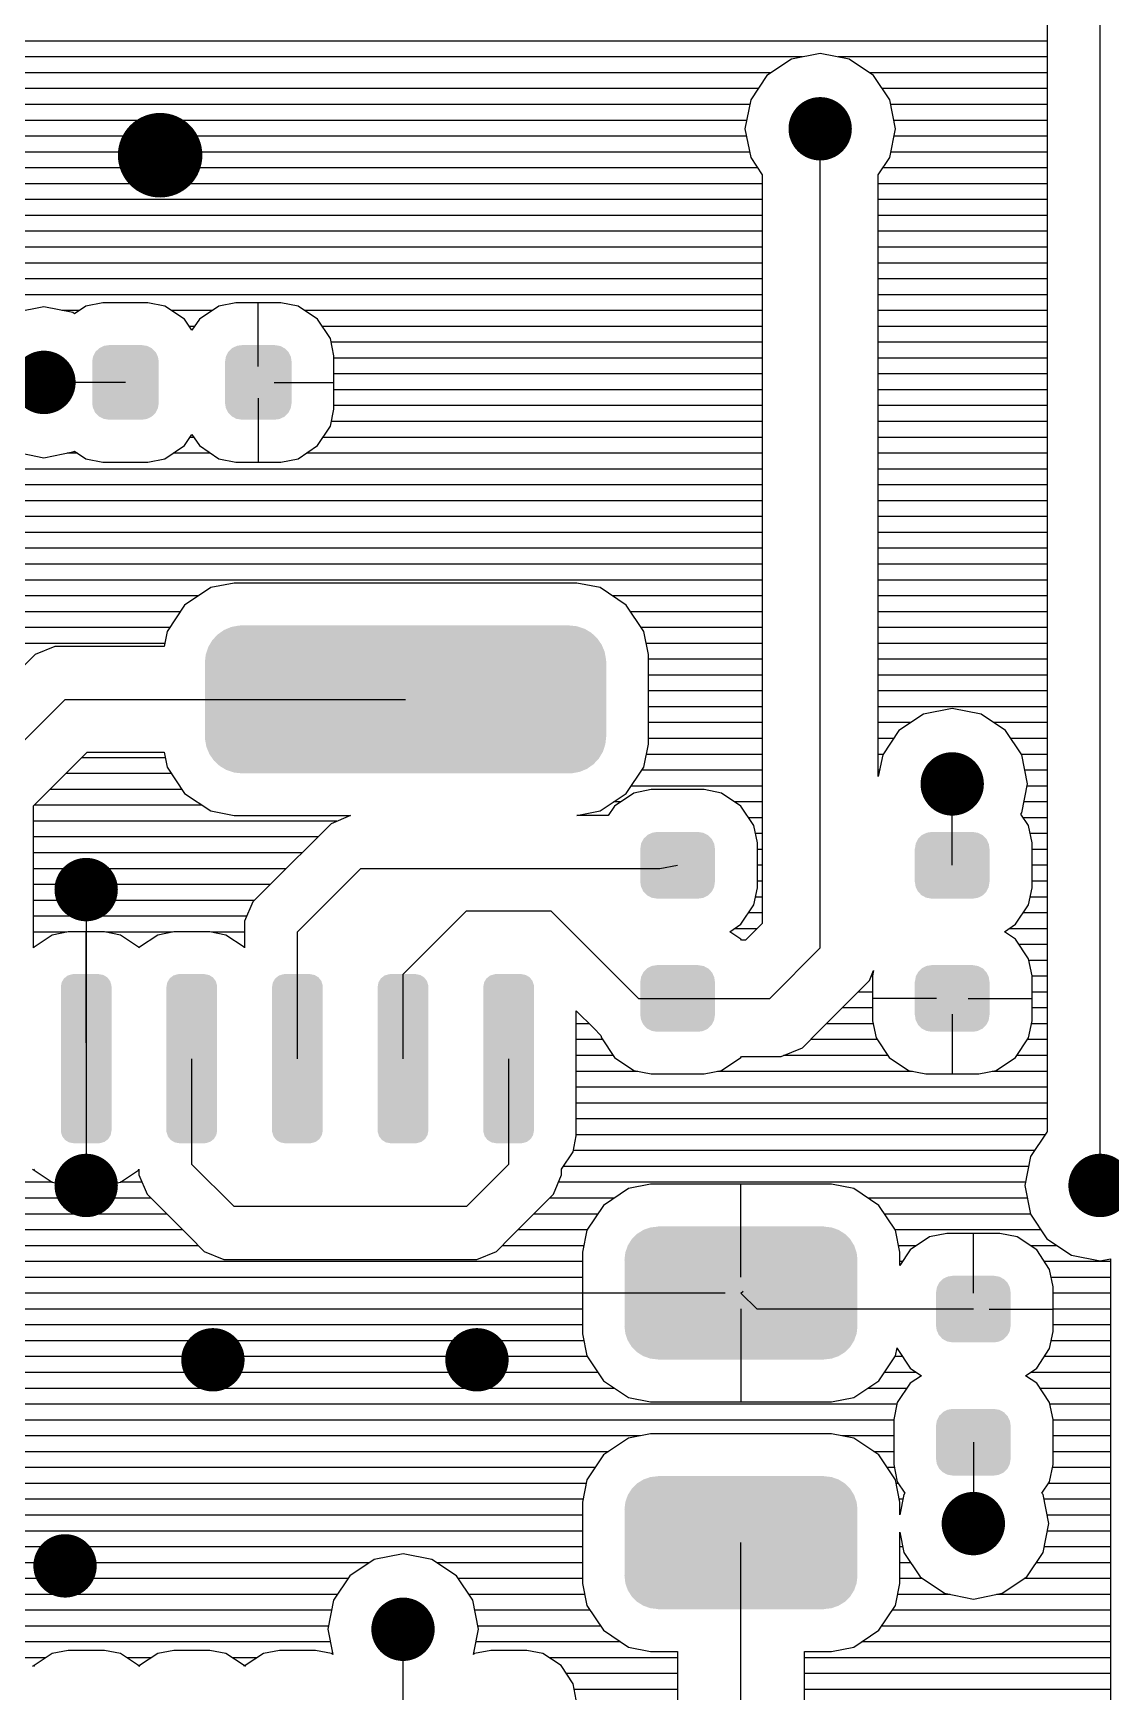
# Model space of a CAD drawing. Extents: x 295 to 953, y 10 to 290.
# Drawn here: x 593.47 to 621.98, y 148.93 to 192.79 of the extents above; entities that cross this region are included whole.
import ezdxf

# ---------------------------------------------------------------- set-up
doc = ezdxf.new("R2010")
doc.units = 0
doc.header["$LTSCALE"] = 5
doc.header["$MEASUREMENT"] = 0
doc.layers.get('0').update_dxf_attribs({"linetype": 'CONTINUOUS', "lineweight": 25})
doc.layers.add('DV-DPO-A6_BOT', color=7, linetype='CONTINUOUS')

msp = doc.modelspace()

# ---------------------------------------------------------------- linework, layer by layer
for points, const_width in [([(614.707, 190.26, -1), (613.869, 190.26, -1)], 0.838), ([(597.385, 189.561, -1), (596.267, 189.561, -1)], 1.118), ([(594.172, 183.554, -1), (593.333, 183.554, -1)], 0.838), ([(618.2, 172.937, -1), (617.362, 172.937, -1)], 0.838), ([(595.289, 170.143, -1), (594.451, 170.143, -1)], 0.838), ([(595.289, 162.32, -1), (594.451, 162.32, -1)], 0.838), ([(622.112, 162.32, -1), (621.273, 162.32, -1)], 0.838), ([(598.642, 157.71, -1), (597.804, 157.71, -1)], 0.838), ([(605.627, 157.71, -1), (604.789, 157.71, -1)], 0.838), ([(618.759, 153.379, -1), (617.921, 153.379, -1)], 0.838), ([(594.73, 152.261, -1), (593.892, 152.261, -1)], 0.838), ([(603.671, 150.585, -1), (602.833, 150.585, -1)], 0.838)]:
    msp.add_lwpolyline(points, format="xyb", close=True, dxfattribs=dict(const_width=const_width))
for points in [[(596.79, 184.104), (596.771, 184.227), (595.029, 184.104), (595.05, 184.227)], [(596.771, 184.227), (596.764, 184.242), (595.05, 184.227), (595.053, 184.242)], [(596.764, 184.242), (596.71, 184.353), (595.053, 184.242), (595.111, 184.353)], [(596.71, 184.353), (596.698, 184.365), (595.111, 184.353), (595.118, 184.365)], [(596.698, 184.365), (596.613, 184.453), (595.118, 184.365), (595.21, 184.453)], [(596.613, 184.453), (596.595, 184.462), (595.21, 184.453), (595.219, 184.462)], [(596.595, 184.462), (596.489, 184.517), (595.219, 184.462), (595.335, 184.517)], [(596.489, 184.517), (596.46, 184.522), (595.335, 184.517), (595.345, 184.522)], [(596.46, 184.522), (596.351, 184.539), (595.345, 184.522), (595.468, 184.539)], [(596.351, 184.539), (596.351, 184.543), (595.468, 184.539), (595.468, 184.543)], [(600.304, 184.104), (600.286, 184.227), (598.544, 184.104), (598.565, 184.227)], [(600.286, 184.227), (600.279, 184.242), (598.565, 184.227), (598.568, 184.242)], [(600.279, 184.242), (600.225, 184.353), (598.568, 184.242), (598.626, 184.353)], [(600.225, 184.353), (600.213, 184.365), (598.626, 184.353), (598.633, 184.365)], [(600.213, 184.365), (600.127, 184.453), (598.633, 184.365), (598.724, 184.453)], [(600.127, 184.453), (600.11, 184.462), (598.724, 184.453), (598.734, 184.462)], [(600.11, 184.462), (600.004, 184.517), (598.734, 184.462), (598.85, 184.517)], [(600.004, 184.517), (599.975, 184.522), (598.85, 184.517), (598.86, 184.522)], [(599.975, 184.522), (599.866, 184.539), (598.86, 184.522), (598.983, 184.539)], [(599.866, 184.539), (599.866, 184.543), (598.983, 184.539), (598.983, 184.543)], [(596.79, 184.102), (596.79, 184.104), (595.029, 184.102), (595.029, 184.104)], [(596.79, 183.006), (596.79, 184.102), (595.029, 183.006), (595.029, 184.102)], [(600.304, 184.102), (600.304, 184.104), (598.544, 184.102), (598.544, 184.104)], [(600.304, 183.006), (600.304, 184.102), (598.544, 183.006), (598.544, 184.102)], [(596.79, 183.004), (596.79, 183.006), (595.029, 183.004), (595.029, 183.006)], [(596.769, 182.881), (596.79, 183.004), (595.048, 182.881), (595.029, 183.004)], [(600.304, 183.004), (600.304, 183.006), (598.544, 183.004), (598.544, 183.006)], [(600.284, 182.881), (600.304, 183.004), (598.563, 182.881), (598.544, 183.004)], [(596.766, 182.866), (596.769, 182.881), (595.055, 182.866), (595.048, 182.881)], [(596.707, 182.755), (596.766, 182.866), (595.109, 182.755), (595.055, 182.866)], [(596.701, 182.743), (596.707, 182.755), (595.121, 182.743), (595.109, 182.755)], [(596.609, 182.655), (596.701, 182.743), (595.206, 182.655), (595.121, 182.743)], [(596.6, 182.646), (596.609, 182.655), (595.224, 182.646), (595.206, 182.655)], [(596.484, 182.591), (596.6, 182.646), (595.33, 182.591), (595.224, 182.646)], [(596.474, 182.586), (596.484, 182.591), (595.359, 182.586), (595.33, 182.591)], [(596.351, 182.569), (596.474, 182.586), (595.468, 182.569), (595.359, 182.586)], [(596.351, 182.565), (596.351, 182.569), (595.468, 182.565), (595.468, 182.569)], [(600.281, 182.866), (600.284, 182.881), (598.57, 182.866), (598.563, 182.881)], [(600.222, 182.755), (600.281, 182.866), (598.624, 182.755), (598.57, 182.866)], [(600.216, 182.743), (600.222, 182.755), (598.636, 182.743), (598.624, 182.755)], [(600.124, 182.655), (600.216, 182.743), (598.721, 182.655), (598.636, 182.743)], [(600.115, 182.646), (600.124, 182.655), (598.739, 182.646), (598.721, 182.655)], [(599.998, 182.591), (600.115, 182.646), (598.845, 182.591), (598.739, 182.646)], [(599.989, 182.586), (599.998, 182.591), (598.874, 182.586), (598.845, 182.591)], [(599.866, 182.569), (599.989, 182.586), (598.983, 182.569), (598.874, 182.586)], [(599.866, 182.565), (599.866, 182.569), (598.983, 182.565), (598.983, 182.569)], [(608.427, 176.735), (608.388, 176.791), (598.205, 176.735), (598.257, 176.791)], [(608.388, 176.791), (608.284, 176.888), (598.257, 176.791), (598.347, 176.888)], [(608.284, 176.888), (608.235, 176.933), (598.347, 176.888), (598.412, 176.933)], [(608.235, 176.933), (608.11, 177.008), (598.412, 176.933), (598.519, 177.008)], [(608.11, 177.008), (608.056, 177.04), (598.519, 177.008), (598.596, 177.04)], [(608.056, 177.04), (607.911, 177.088), (598.596, 177.04), (598.711, 177.088)], [(607.911, 177.088), (607.857, 177.106), (598.711, 177.088), (598.809, 177.106)], [(607.857, 177.106), (607.674, 177.125), (598.809, 177.106), (598.917, 177.125)], [(607.674, 177.125), (607.65, 177.128), (598.917, 177.125), (598.988, 177.128)], [(608.625, 176.222), (608.6, 176.357), (598.018, 176.222), (598.033, 176.357)], [(608.6, 176.357), (608.588, 176.427), (598.033, 176.357), (598.056, 176.427)], [(608.588, 176.427), (608.534, 176.556), (598.056, 176.427), (598.099, 176.556)], [(608.534, 176.556), (608.507, 176.62), (598.099, 176.556), (598.137, 176.62)], [(608.507, 176.62), (608.427, 176.735), (598.137, 176.62), (598.205, 176.735)], [(608.628, 176.15), (608.625, 176.222), (598.011, 176.15), (598.018, 176.222)], [(608.628, 174.194), (608.628, 176.15), (598.011, 174.194), (598.011, 176.15)], [(608.62, 174.122), (608.628, 174.194), (598.013, 174.122), (598.011, 174.194)], [(608.605, 173.987), (608.62, 174.122), (598.038, 173.987), (598.013, 174.122)], [(608.582, 173.917), (608.605, 173.987), (598.051, 173.917), (598.038, 173.987)], [(608.54, 173.788), (608.582, 173.917), (598.104, 173.788), (598.051, 173.917)], [(608.502, 173.724), (608.54, 173.788), (598.131, 173.724), (598.104, 173.788)], [(608.433, 173.609), (608.502, 173.724), (598.211, 173.609), (598.131, 173.724)], [(608.381, 173.553), (608.433, 173.609), (598.25, 173.553), (598.211, 173.609)], [(608.291, 173.456), (608.381, 173.553), (598.355, 173.456), (598.25, 173.553)], [(608.226, 173.411), (608.291, 173.456), (598.403, 173.411), (598.355, 173.456)], [(608.12, 173.336), (608.226, 173.411), (598.528, 173.336), (598.403, 173.411)], [(608.042, 173.304), (608.12, 173.336), (598.583, 173.304), (598.528, 173.336)], [(607.927, 173.256), (608.042, 173.304), (598.727, 173.256), (598.583, 173.304)], [(607.829, 173.238), (607.927, 173.256), (598.781, 173.238), (598.727, 173.256)], [(607.722, 173.219), (607.829, 173.238), (598.964, 173.219), (598.781, 173.238)], [(607.65, 173.216), (607.722, 173.219), (598.988, 173.216), (598.964, 173.219)], [(611.425, 171.477), (611.413, 171.489), (609.611, 171.477), (609.617, 171.489)], [(611.413, 171.489), (611.328, 171.577), (609.617, 171.489), (609.708, 171.577)], [(611.328, 171.577), (611.312, 171.586), (609.708, 171.577), (609.717, 171.586)], [(611.312, 171.586), (611.205, 171.642), (609.717, 171.586), (609.833, 171.642)], [(611.205, 171.642), (611.178, 171.647), (609.833, 171.642), (609.842, 171.647)], [(611.178, 171.647), (611.067, 171.666), (609.842, 171.647), (609.966, 171.666)], [(618.689, 171.477), (618.678, 171.489), (616.875, 171.477), (616.881, 171.489)], [(618.678, 171.489), (618.592, 171.577), (616.881, 171.489), (616.972, 171.577)], [(618.592, 171.577), (618.576, 171.586), (616.972, 171.577), (616.981, 171.586)], [(618.576, 171.586), (618.469, 171.642), (616.981, 171.586), (617.098, 171.642)], [(618.469, 171.642), (618.442, 171.647), (617.098, 171.642), (617.107, 171.647)], [(618.442, 171.647), (618.331, 171.666), (617.107, 171.647), (617.23, 171.666)], [(611.506, 170.344), (611.506, 171.227), (609.527, 170.344), (609.527, 171.227)], [(611.503, 171.227), (611.485, 171.351), (609.53, 171.227), (609.55, 171.351)], [(611.485, 171.351), (611.478, 171.365), (609.55, 171.351), (609.552, 171.365)], [(611.478, 171.365), (611.425, 171.477), (609.552, 171.365), (609.611, 171.477)], [(618.77, 170.344), (618.77, 171.227), (616.792, 170.344), (616.792, 171.227)], [(618.767, 171.227), (618.749, 171.351), (616.795, 171.227), (616.815, 171.351)], [(618.749, 171.351), (618.743, 171.365), (616.815, 171.351), (616.817, 171.365)], [(618.743, 171.365), (618.689, 171.477), (616.817, 171.365), (616.875, 171.477)], [(611.483, 170.22), (611.503, 170.344), (609.548, 170.22), (609.53, 170.344)], [(611.481, 170.206), (611.483, 170.22), (609.555, 170.206), (609.548, 170.22)], [(611.422, 170.094), (611.481, 170.206), (609.608, 170.094), (609.555, 170.206)], [(618.747, 170.22), (618.767, 170.344), (616.812, 170.22), (616.795, 170.344)], [(618.745, 170.206), (618.747, 170.22), (616.819, 170.206), (616.812, 170.22)], [(618.687, 170.094), (618.745, 170.206), (616.873, 170.094), (616.819, 170.206)], [(611.416, 170.082), (611.422, 170.094), (609.62, 170.082), (609.608, 170.094)], [(611.325, 169.994), (611.416, 170.082), (609.705, 169.994), (609.62, 170.082)], [(611.316, 169.985), (611.325, 169.994), (609.721, 169.985), (609.705, 169.994)], [(611.2, 169.928), (611.316, 169.985), (609.828, 169.928), (609.721, 169.985)], [(611.191, 169.924), (611.2, 169.928), (609.855, 169.924), (609.828, 169.928)], [(611.067, 169.905), (611.191, 169.924), (609.966, 169.905), (609.855, 169.924)], [(618.681, 170.082), (618.687, 170.094), (616.884, 170.082), (616.873, 170.094)], [(618.589, 169.994), (618.681, 170.082), (616.969, 169.994), (616.884, 170.082)], [(618.581, 169.985), (618.589, 169.994), (616.986, 169.985), (616.969, 169.994)], [(618.464, 169.928), (618.581, 169.985), (617.093, 169.928), (616.986, 169.985)], [(618.455, 169.924), (618.464, 169.928), (617.119, 169.924), (617.093, 169.928)], [(618.331, 169.905), (618.455, 169.924), (617.23, 169.905), (617.119, 169.924)], [(611.413, 167.968), (611.328, 168.057), (609.617, 167.968), (609.708, 168.057)], [(611.328, 168.057), (611.312, 168.065), (609.708, 168.057), (609.717, 168.065)], [(611.312, 168.065), (611.205, 168.122), (609.717, 168.065), (609.833, 168.122)], [(611.205, 168.122), (611.178, 168.126), (609.833, 168.122), (609.842, 168.126)], [(611.178, 168.126), (611.067, 168.145), (609.842, 168.126), (609.966, 168.145)], [(618.678, 167.968), (618.592, 168.057), (616.881, 167.968), (616.972, 168.057)], [(618.592, 168.057), (618.576, 168.065), (616.972, 168.057), (616.981, 168.065)], [(618.576, 168.065), (618.469, 168.122), (616.981, 168.065), (617.098, 168.122)], [(618.469, 168.122), (618.442, 168.126), (617.098, 168.122), (617.107, 168.126)], [(618.442, 168.126), (618.331, 168.145), (617.107, 168.126), (617.23, 168.145)], [(595.541, 167.572), (595.539, 167.609), (594.2, 167.572), (594.206, 167.609)], [(595.541, 163.772), (595.541, 167.572), (594.2, 163.772), (594.2, 167.572)], [(595.539, 167.609), (595.514, 167.692), (594.206, 167.609), (594.222, 167.692)], [(595.514, 167.692), (595.504, 167.725), (594.222, 167.692), (594.242, 167.725)], [(595.504, 167.725), (595.449, 167.796), (594.242, 167.725), (594.285, 167.796)], [(595.449, 167.796), (595.429, 167.822), (594.285, 167.796), (594.319, 167.822)], [(595.429, 167.822), (595.349, 167.871), (594.319, 167.822), (594.382, 167.871)], [(595.349, 167.871), (595.325, 167.885), (594.382, 167.871), (594.431, 167.885)], [(595.325, 167.885), (595.216, 167.906), (594.431, 167.885), (594.499, 167.906)], [(595.216, 167.906), (595.205, 167.908), (594.499, 167.906), (594.535, 167.908)], [(598.335, 167.572), (598.333, 167.609), (596.994, 167.572), (597, 167.609)], [(598.335, 163.772), (598.335, 167.572), (596.994, 163.772), (596.994, 167.572)], [(598.333, 167.609), (598.308, 167.692), (597, 167.609), (597.016, 167.692)], [(598.308, 167.692), (598.298, 167.725), (597.016, 167.692), (597.036, 167.725)], [(598.298, 167.725), (598.243, 167.796), (597.036, 167.725), (597.079, 167.796)], [(598.243, 167.796), (598.223, 167.822), (597.079, 167.796), (597.113, 167.822)], [(598.223, 167.822), (598.143, 167.871), (597.113, 167.822), (597.176, 167.871)], [(598.143, 167.871), (598.119, 167.885), (597.176, 167.871), (597.225, 167.885)], [(598.119, 167.885), (598.01, 167.906), (597.225, 167.885), (597.293, 167.906)], [(598.01, 167.906), (597.999, 167.908), (597.293, 167.906), (597.329, 167.908)], [(601.129, 167.572), (601.127, 167.609), (599.788, 167.572), (599.794, 167.609)], [(601.129, 163.772), (601.129, 167.572), (599.788, 163.772), (599.788, 167.572)], [(601.127, 167.609), (601.102, 167.692), (599.794, 167.609), (599.81, 167.692)], [(601.102, 167.692), (601.092, 167.725), (599.81, 167.692), (599.83, 167.725)], [(601.092, 167.725), (601.037, 167.796), (599.83, 167.725), (599.873, 167.796)], [(601.037, 167.796), (601.017, 167.822), (599.873, 167.796), (599.907, 167.822)], [(601.017, 167.822), (600.937, 167.871), (599.907, 167.822), (599.97, 167.871)], [(600.937, 167.871), (600.913, 167.885), (599.97, 167.871), (600.019, 167.885)], [(600.913, 167.885), (600.804, 167.906), (600.019, 167.885), (600.087, 167.906)], [(600.804, 167.906), (600.793, 167.908), (600.087, 167.906), (600.123, 167.908)], [(603.923, 167.572), (603.921, 167.609), (602.582, 167.572), (602.588, 167.609)], [(603.923, 163.772), (603.923, 167.572), (602.582, 163.772), (602.582, 167.572)], [(603.921, 167.609), (603.896, 167.692), (602.588, 167.609), (602.604, 167.692)], [(603.896, 167.692), (603.886, 167.725), (602.604, 167.692), (602.624, 167.725)], [(603.886, 167.725), (603.831, 167.796), (602.624, 167.725), (602.667, 167.796)], [(603.831, 167.796), (603.811, 167.822), (602.667, 167.796), (602.701, 167.822)], [(603.811, 167.822), (603.731, 167.871), (602.701, 167.822), (602.764, 167.871)], [(603.731, 167.871), (603.707, 167.885), (602.764, 167.871), (602.813, 167.885)], [(603.707, 167.885), (603.598, 167.906), (602.813, 167.885), (602.881, 167.906)], [(603.598, 167.906), (603.587, 167.908), (602.881, 167.906), (602.917, 167.908)], [(606.717, 167.572), (606.715, 167.609), (605.376, 167.572), (605.382, 167.609)], [(606.717, 163.772), (606.717, 167.572), (605.376, 163.772), (605.376, 167.572)], [(606.715, 167.609), (606.69, 167.692), (605.382, 167.609), (605.398, 167.692)], [(606.69, 167.692), (606.68, 167.725), (605.398, 167.692), (605.418, 167.725)], [(606.68, 167.725), (606.625, 167.796), (605.418, 167.725), (605.461, 167.796)], [(606.625, 167.796), (606.605, 167.822), (605.461, 167.796), (605.495, 167.822)], [(606.605, 167.822), (606.525, 167.871), (605.495, 167.822), (605.558, 167.871)], [(606.525, 167.871), (606.501, 167.885), (605.558, 167.871), (605.607, 167.885)], [(606.501, 167.885), (606.392, 167.906), (605.607, 167.885), (605.675, 167.906)], [(606.392, 167.906), (606.381, 167.908), (605.675, 167.906), (605.711, 167.908)], [(611.506, 166.824), (611.506, 167.706), (609.527, 166.824), (609.527, 167.706)], [(611.503, 167.706), (611.485, 167.83), (609.53, 167.706), (609.55, 167.83)], [(611.485, 167.83), (611.478, 167.844), (609.55, 167.83), (609.552, 167.844)], [(611.478, 167.844), (611.425, 167.956), (609.552, 167.844), (609.611, 167.956)], [(611.425, 167.956), (611.413, 167.968), (609.611, 167.956), (609.617, 167.968)], [(618.77, 166.824), (618.77, 167.706), (616.792, 166.824), (616.792, 167.706)], [(618.767, 167.706), (618.749, 167.83), (616.795, 167.706), (616.815, 167.83)], [(618.749, 167.83), (618.743, 167.844), (616.815, 167.83), (616.817, 167.844)], [(618.743, 167.844), (618.689, 167.956), (616.817, 167.844), (616.875, 167.956)], [(618.689, 167.956), (618.678, 167.968), (616.875, 167.956), (616.881, 167.968)], [(611.483, 166.7), (611.503, 166.824), (609.548, 166.7), (609.53, 166.824)], [(611.481, 166.686), (611.483, 166.7), (609.555, 166.686), (609.548, 166.7)], [(611.422, 166.574), (611.481, 166.686), (609.608, 166.574), (609.555, 166.686)], [(618.747, 166.7), (618.767, 166.824), (616.812, 166.7), (616.795, 166.824)], [(618.745, 166.686), (618.747, 166.7), (616.819, 166.686), (616.812, 166.7)], [(618.687, 166.574), (618.745, 166.686), (616.873, 166.574), (616.819, 166.686)], [(611.416, 166.562), (611.422, 166.574), (609.62, 166.562), (609.608, 166.574)], [(611.325, 166.473), (611.416, 166.562), (609.705, 166.473), (609.62, 166.562)], [(611.316, 166.465), (611.325, 166.473), (609.721, 166.465), (609.705, 166.473)], [(611.2, 166.408), (611.316, 166.465), (609.828, 166.408), (609.721, 166.465)], [(611.191, 166.403), (611.2, 166.408), (609.855, 166.403), (609.828, 166.408)], [(611.067, 166.385), (611.191, 166.403), (609.966, 166.385), (609.855, 166.403)], [(618.681, 166.562), (618.687, 166.574), (616.884, 166.562), (616.873, 166.574)], [(618.589, 166.473), (618.681, 166.562), (616.969, 166.473), (616.884, 166.562)], [(618.581, 166.465), (618.589, 166.473), (616.986, 166.465), (616.969, 166.473)], [(618.464, 166.408), (618.581, 166.465), (617.093, 166.408), (616.986, 166.465)], [(618.455, 166.403), (618.464, 166.408), (617.119, 166.403), (617.093, 166.408)], [(618.331, 166.385), (618.455, 166.403), (617.23, 166.385), (617.119, 166.403)], [(595.534, 163.736), (595.541, 163.772), (594.201, 163.736), (594.2, 163.772)], [(595.518, 163.653), (595.534, 163.736), (594.227, 163.653), (594.201, 163.736)], [(595.498, 163.62), (595.518, 163.653), (594.236, 163.62), (594.227, 163.653)], [(595.455, 163.549), (595.498, 163.62), (594.291, 163.549), (594.236, 163.62)], [(598.328, 163.736), (598.335, 163.772), (596.995, 163.736), (596.994, 163.772)], [(598.312, 163.653), (598.328, 163.736), (597.021, 163.653), (596.995, 163.736)], [(598.292, 163.62), (598.312, 163.653), (597.03, 163.62), (597.021, 163.653)], [(598.249, 163.549), (598.292, 163.62), (597.085, 163.549), (597.03, 163.62)], [(601.122, 163.736), (601.129, 163.772), (599.789, 163.736), (599.788, 163.772)], [(601.106, 163.653), (601.122, 163.736), (599.815, 163.653), (599.789, 163.736)], [(601.086, 163.62), (601.106, 163.653), (599.824, 163.62), (599.815, 163.653)], [(601.043, 163.549), (601.086, 163.62), (599.879, 163.549), (599.824, 163.62)], [(603.916, 163.736), (603.923, 163.772), (602.583, 163.736), (602.582, 163.772)], [(603.9, 163.653), (603.916, 163.736), (602.609, 163.653), (602.583, 163.736)], [(603.88, 163.62), (603.9, 163.653), (602.618, 163.62), (602.609, 163.653)], [(603.837, 163.549), (603.88, 163.62), (602.673, 163.549), (602.618, 163.62)], [(606.71, 163.736), (606.717, 163.772), (605.377, 163.736), (605.376, 163.772)], [(606.694, 163.653), (606.71, 163.736), (605.403, 163.653), (605.377, 163.736)], [(606.674, 163.62), (606.694, 163.653), (605.412, 163.62), (605.403, 163.653)], [(606.631, 163.549), (606.674, 163.62), (605.467, 163.549), (605.412, 163.62)], [(595.422, 163.523), (595.455, 163.549), (594.311, 163.523), (594.291, 163.549)], [(595.358, 163.474), (595.422, 163.523), (594.391, 163.474), (594.311, 163.523)], [(595.309, 163.459), (595.358, 163.474), (594.415, 163.459), (594.391, 163.474)], [(595.242, 163.439), (595.309, 163.459), (594.524, 163.439), (594.415, 163.459)], [(595.205, 163.437), (595.242, 163.439), (594.535, 163.437), (594.524, 163.439)], [(598.216, 163.523), (598.249, 163.549), (597.105, 163.523), (597.085, 163.549)], [(598.152, 163.474), (598.216, 163.523), (597.185, 163.474), (597.105, 163.523)], [(598.103, 163.459), (598.152, 163.474), (597.209, 163.459), (597.185, 163.474)], [(598.036, 163.439), (598.103, 163.459), (597.318, 163.439), (597.209, 163.459)], [(597.999, 163.437), (598.036, 163.439), (597.329, 163.437), (597.318, 163.439)], [(601.01, 163.523), (601.043, 163.549), (599.899, 163.523), (599.879, 163.549)], [(600.946, 163.474), (601.01, 163.523), (599.979, 163.474), (599.899, 163.523)], [(600.897, 163.459), (600.946, 163.474), (600.003, 163.459), (599.979, 163.474)], [(600.83, 163.439), (600.897, 163.459), (600.112, 163.439), (600.003, 163.459)], [(600.793, 163.437), (600.83, 163.439), (600.123, 163.437), (600.112, 163.439)], [(603.804, 163.523), (603.837, 163.549), (602.693, 163.523), (602.673, 163.549)], [(603.74, 163.474), (603.804, 163.523), (602.773, 163.474), (602.693, 163.523)], [(603.691, 163.459), (603.74, 163.474), (602.797, 163.459), (602.773, 163.474)], [(603.624, 163.439), (603.691, 163.459), (602.906, 163.439), (602.797, 163.459)], [(603.587, 163.437), (603.624, 163.439), (602.917, 163.437), (602.906, 163.439)], [(606.598, 163.523), (606.631, 163.549), (605.487, 163.523), (605.467, 163.549)], [(606.534, 163.474), (606.598, 163.523), (605.567, 163.474), (605.487, 163.523)], [(606.485, 163.459), (606.534, 163.474), (605.591, 163.459), (605.567, 163.474)], [(606.418, 163.439), (606.485, 163.459), (605.7, 163.439), (605.591, 163.459)], [(606.381, 163.437), (606.418, 163.439), (605.711, 163.437), (605.7, 163.439)], [(615.079, 160.903), (614.943, 161.039), (609.306, 160.903), (609.443, 161.039)], [(614.943, 161.039), (614.938, 161.042), (609.443, 161.039), (609.447, 161.042)], [(614.938, 161.042), (614.776, 161.144), (609.447, 161.042), (609.611, 161.144)], [(614.776, 161.144), (614.769, 161.147), (609.611, 161.144), (609.615, 161.147)], [(614.769, 161.147), (614.589, 161.209), (609.615, 161.147), (609.799, 161.209)], [(614.589, 161.209), (614.577, 161.211), (609.799, 161.209), (609.803, 161.211)], [(614.577, 161.211), (614.392, 161.231), (609.803, 161.211), (609.994, 161.231)], [(614.392, 161.231), (614.392, 161.236), (609.994, 161.231), (609.994, 161.236)], [(615.275, 160.353), (615.253, 160.544), (609.111, 160.353), (609.133, 160.544)], [(615.253, 160.544), (615.251, 160.549), (609.133, 160.544), (609.134, 160.549)], [(615.251, 160.549), (615.188, 160.731), (609.134, 160.549), (609.198, 160.731)], [(615.188, 160.731), (615.185, 160.736), (609.198, 160.731), (609.2, 160.736)], [(615.185, 160.736), (615.083, 160.899), (609.2, 160.736), (609.303, 160.899)], [(615.083, 160.899), (615.079, 160.903), (609.303, 160.899), (609.306, 160.903)], [(615.272, 160.283), (615.275, 160.353), (609.114, 160.283), (609.111, 160.353)], [(615.272, 158.668), (615.272, 160.283), (609.114, 158.668), (609.114, 160.283)], [(619.301, 159.63), (619.248, 159.742), (617.376, 159.63), (617.434, 159.742)], [(619.248, 159.742), (619.236, 159.754), (617.434, 159.742), (617.44, 159.754)], [(619.236, 159.754), (619.151, 159.842), (617.44, 159.754), (617.531, 159.842)], [(619.151, 159.842), (619.135, 159.851), (617.531, 159.842), (617.54, 159.851)], [(619.135, 159.851), (619.028, 159.908), (617.54, 159.851), (617.656, 159.908)], [(619.028, 159.908), (619.001, 159.912), (617.656, 159.908), (617.666, 159.912)], [(619.001, 159.912), (618.89, 159.931), (617.666, 159.912), (617.789, 159.931)], [(619.329, 158.609), (619.329, 159.492), (617.351, 158.609), (617.351, 159.492)], [(619.326, 159.492), (619.308, 159.616), (617.353, 159.492), (617.373, 159.616)], [(619.308, 159.616), (619.301, 159.63), (617.373, 159.616), (617.376, 159.63)], [(615.275, 158.598), (615.272, 158.668), (609.111, 158.598), (609.114, 158.668)], [(615.253, 158.407), (615.275, 158.598), (609.133, 158.407), (609.111, 158.598)], [(615.252, 158.401), (615.253, 158.407), (609.134, 158.401), (609.133, 158.407)], [(615.188, 158.22), (615.252, 158.401), (609.197, 158.22), (609.134, 158.401)], [(619.306, 158.485), (619.326, 158.609), (617.371, 158.485), (617.353, 158.609)], [(619.304, 158.471), (619.306, 158.485), (617.378, 158.471), (617.371, 158.485)], [(619.246, 158.359), (619.304, 158.471), (617.431, 158.359), (617.378, 158.471)], [(619.239, 158.348), (619.246, 158.359), (617.443, 158.348), (617.431, 158.359)], [(619.148, 158.259), (619.239, 158.348), (617.528, 158.259), (617.443, 158.348)], [(615.186, 158.215), (615.188, 158.22), (609.201, 158.215), (609.197, 158.22)], [(615.083, 158.052), (615.186, 158.215), (609.302, 158.052), (609.201, 158.215)], [(615.08, 158.047), (615.083, 158.052), (609.307, 158.047), (609.302, 158.052)], [(614.942, 157.912), (615.08, 158.047), (609.442, 157.912), (609.307, 158.047)], [(614.939, 157.908), (614.942, 157.912), (609.448, 157.908), (609.442, 157.912)], [(614.774, 157.806), (614.939, 157.908), (609.61, 157.806), (609.448, 157.908)], [(619.139, 158.25), (619.148, 158.259), (617.545, 158.25), (617.528, 158.259)], [(619.023, 158.194), (619.139, 158.25), (617.652, 158.194), (617.545, 158.25)], [(619.014, 158.189), (619.023, 158.194), (617.678, 158.189), (617.652, 158.194)], [(618.89, 158.171), (619.014, 158.189), (617.789, 158.171), (617.678, 158.189)], [(614.771, 157.804), (614.774, 157.806), (609.617, 157.804), (609.61, 157.806)], [(614.587, 157.741), (614.771, 157.804), (609.797, 157.741), (609.617, 157.804)], [(614.583, 157.74), (614.587, 157.741), (609.808, 157.74), (609.797, 157.741)], [(614.392, 157.72), (614.583, 157.74), (609.994, 157.72), (609.808, 157.74)], [(614.392, 157.715), (614.392, 157.72), (609.994, 157.715), (609.994, 157.72)], [(619.301, 156.109), (619.248, 156.221), (617.376, 156.109), (617.434, 156.221)], [(619.248, 156.221), (619.236, 156.233), (617.434, 156.221), (617.44, 156.233)], [(619.236, 156.233), (619.151, 156.322), (617.44, 156.233), (617.531, 156.322)], [(619.151, 156.322), (619.135, 156.331), (617.531, 156.322), (617.54, 156.331)], [(619.135, 156.331), (619.028, 156.387), (617.54, 156.331), (617.656, 156.387)], [(619.028, 156.387), (619.001, 156.392), (617.656, 156.387), (617.666, 156.392)], [(619.001, 156.392), (618.89, 156.41), (617.666, 156.392), (617.789, 156.41)], [(619.329, 155.089), (619.329, 155.972), (617.351, 155.089), (617.351, 155.972)], [(619.326, 155.972), (619.308, 156.095), (617.353, 155.972), (617.373, 156.095)], [(619.308, 156.095), (619.301, 156.109), (617.373, 156.095), (617.376, 156.109)], [(619.306, 154.965), (619.326, 155.089), (617.371, 154.965), (617.353, 155.089)], [(619.304, 154.951), (619.306, 154.965), (617.378, 154.951), (617.371, 154.965)], [(619.246, 154.839), (619.304, 154.951), (617.431, 154.839), (617.378, 154.951)], [(619.239, 154.827), (619.246, 154.839), (617.443, 154.827), (617.431, 154.839)], [(619.148, 154.738), (619.239, 154.827), (617.528, 154.738), (617.443, 154.827)], [(615.079, 154.304), (614.943, 154.44), (609.306, 154.304), (609.443, 154.44)], [(614.943, 154.44), (614.938, 154.443), (609.443, 154.44), (609.447, 154.443)], [(614.938, 154.443), (614.776, 154.545), (609.447, 154.443), (609.611, 154.545)], [(614.776, 154.545), (614.769, 154.547), (609.611, 154.545), (609.615, 154.547)], [(614.769, 154.547), (614.589, 154.61), (609.615, 154.547), (609.799, 154.61)], [(614.589, 154.61), (614.577, 154.611), (609.799, 154.61), (609.803, 154.611)], [(614.577, 154.611), (614.392, 154.632), (609.803, 154.611), (609.994, 154.632)], [(614.392, 154.632), (614.392, 154.636), (609.994, 154.632), (609.994, 154.636)], [(619.139, 154.73), (619.148, 154.738), (617.545, 154.73), (617.528, 154.738)], [(619.023, 154.673), (619.139, 154.73), (617.652, 154.673), (617.545, 154.73)], [(619.014, 154.669), (619.023, 154.673), (617.678, 154.669), (617.652, 154.673)], [(618.89, 154.65), (619.014, 154.669), (617.789, 154.65), (617.678, 154.669)], [(615.275, 153.753), (615.253, 153.944), (609.111, 153.753), (609.133, 153.944)], [(615.253, 153.944), (615.251, 153.95), (609.133, 153.944), (609.134, 153.95)], [(615.251, 153.95), (615.188, 154.132), (609.134, 153.95), (609.198, 154.132)], [(615.188, 154.132), (615.185, 154.137), (609.198, 154.132), (609.2, 154.137)], [(615.185, 154.137), (615.083, 154.299), (609.2, 154.137), (609.303, 154.299)], [(615.083, 154.299), (615.079, 154.304), (609.303, 154.299), (609.306, 154.304)], [(615.272, 153.683), (615.275, 153.753), (609.114, 153.683), (609.111, 153.753)], [(615.272, 152.069), (615.272, 153.683), (609.114, 152.069), (609.114, 153.683)], [(615.275, 151.999), (615.272, 152.069), (609.111, 151.999), (609.114, 152.069)], [(615.253, 151.807), (615.275, 151.999), (609.133, 151.807), (609.111, 151.999)], [(615.252, 151.802), (615.253, 151.807), (609.134, 151.802), (609.133, 151.807)], [(615.188, 151.62), (615.252, 151.802), (609.197, 151.62), (609.134, 151.802)], [(615.186, 151.615), (615.188, 151.62), (609.201, 151.615), (609.197, 151.62)], [(615.083, 151.452), (615.186, 151.615), (609.302, 151.452), (609.201, 151.615)], [(615.08, 151.448), (615.083, 151.452), (609.307, 151.448), (609.302, 151.452)], [(614.942, 151.312), (615.08, 151.448), (609.442, 151.312), (609.307, 151.448)], [(614.939, 151.309), (614.942, 151.312), (609.448, 151.309), (609.442, 151.312)], [(614.774, 151.207), (614.939, 151.309), (609.61, 151.207), (609.448, 151.309)], [(614.771, 151.205), (614.774, 151.207), (609.617, 151.205), (609.61, 151.207)], [(614.587, 151.142), (614.771, 151.205), (609.797, 151.142), (609.617, 151.205)], [(614.583, 151.141), (614.587, 151.142), (609.808, 151.141), (609.797, 151.142)], [(614.392, 151.12), (614.583, 151.141), (609.994, 151.12), (609.808, 151.141)], [(614.392, 151.116), (614.392, 151.12), (609.994, 151.116), (609.994, 151.12)]]:
    msp.add_solid(points)
at = {"layer": 'DV-DPO-A6_BOT'}
for p, q in [((621.692, 162.32), (621.692, 219.317)), ((620.295, 211.114), (620.295, 163.739)), ((620.295, 192.579), (577.408, 192.579)), ((613.819, 192.16), (577.408, 192.16)), ((613.528, 192.104), (612.88, 191.673)), ((614.288, 192.255), (613.528, 192.104)), ((615.054, 192.104), (614.288, 192.255)), ((620.295, 192.16), (614.763, 192.16)), ((615.702, 191.673), (615.054, 192.104)), ((612.986, 191.74), (577.408, 191.74)), ((612.88, 191.673), (612.45, 191.025)), ((620.295, 191.74), (615.596, 191.74)), ((616.132, 191.025), (615.702, 191.673)), ((612.646, 191.321), (577.408, 191.321)), ((620.295, 191.321), (615.937, 191.321)), ((612.428, 190.902), (577.408, 190.902)), ((612.45, 191.025), (612.299, 190.26)), ((616.283, 190.26), (616.132, 191.025)), ((620.295, 190.902), (616.155, 190.902)), ((612.344, 190.483), (577.408, 190.483)), ((620.295, 190.483), (616.239, 190.483)), ((612.338, 190.064), (577.408, 190.064)), ((612.299, 190.26), (612.45, 189.5)), ((614.288, 168.606), (614.288, 190.26)), ((616.132, 189.5), (616.283, 190.26)), ((620.295, 190.064), (616.244, 190.064)), ((612.422, 189.645), (577.408, 189.645)), ((612.45, 189.5), (612.752, 189.041)), ((615.825, 189.041), (616.132, 189.5)), ((620.295, 189.645), (616.16, 189.645)), ((612.629, 189.226), (577.408, 189.226)), ((612.752, 189.041), (612.752, 169.243)), ((615.825, 173.132), (615.825, 189.041)), ((620.295, 189.226), (615.954, 189.226)), ((612.752, 188.807), (577.408, 188.807)), ((620.295, 188.807), (615.825, 188.807)), ((612.752, 188.388), (577.408, 188.388)), ((620.295, 188.388), (615.825, 188.388)), ((612.752, 187.969), (577.408, 187.969)), ((620.295, 187.969), (615.825, 187.969)), ((612.752, 187.549), (577.408, 187.549)), ((620.295, 187.549), (615.825, 187.549)), ((612.752, 187.13), (577.408, 187.13)), ((620.295, 187.13), (615.825, 187.13)), ((612.752, 186.711), (577.408, 186.711)), ((620.295, 186.711), (615.825, 186.711)), ((612.752, 186.292), (577.408, 186.292)), ((620.295, 186.292), (615.825, 186.292)), ((612.752, 185.873), (577.408, 185.873)), ((593.752, 185.549), (592.993, 185.398)), ((594.518, 185.398), (593.752, 185.549)), ((594.859, 185.571), (594.557, 185.37)), ((595.312, 185.661), (594.859, 185.571)), ((596.502, 185.661), (595.312, 185.661)), ((596.954, 185.571), (596.502, 185.661)), ((597.469, 185.23), (596.954, 185.571)), ((598.379, 185.571), (597.865, 185.23)), ((598.832, 185.661), (598.379, 185.571)), ((600.022, 185.661), (598.832, 185.661)), ((599.424, 183.973), (599.424, 185.661)), ((600.475, 185.571), (600.022, 185.661)), ((600.989, 185.23), (600.475, 185.571)), ((620.295, 185.873), (615.825, 185.873)), ((594.686, 185.454), (594.227, 185.454)), ((594.557, 185.37), (594.518, 185.398)), ((598.201, 185.454), (597.133, 185.454)), ((597.664, 184.934), (597.469, 185.23)), ((597.865, 185.23), (597.664, 184.934)), ((612.752, 185.454), (600.648, 185.454)), ((601.335, 184.711), (600.989, 185.23)), ((620.295, 185.454), (615.825, 185.454)), ((597.737, 185.035), (597.597, 185.035)), ((612.752, 185.035), (601.117, 185.035)), ((601.425, 184.258), (601.335, 184.711)), ((620.295, 185.035), (615.825, 185.035)), ((612.752, 184.616), (601.352, 184.616)), ((601.425, 182.85), (601.425, 184.258)), ((620.295, 184.616), (615.825, 184.616)), ((612.752, 184.197), (601.425, 184.197)), ((612.752, 183.778), (601.425, 183.778)), ((620.295, 184.197), (615.825, 184.197)), ((620.295, 183.778), (615.825, 183.778)), ((595.909, 183.554), (593.752, 183.554)), ((599.843, 183.554), (601.425, 183.554)), ((612.752, 183.358), (601.425, 183.358)), ((620.295, 183.358), (615.825, 183.358)), ((599.424, 183.135), (599.424, 181.447)), ((612.752, 182.939), (601.425, 182.939)), ((620.295, 182.939), (615.825, 182.939)), ((601.335, 182.397), (601.425, 182.85)), ((612.752, 182.52), (601.358, 182.52)), ((620.295, 182.52), (615.825, 182.52)), ((597.469, 181.883), (597.664, 182.179)), ((597.714, 182.101), (597.619, 182.101)), ((597.664, 182.179), (597.865, 181.883)), ((600.989, 181.883), (601.335, 182.397)), ((612.752, 182.101), (601.134, 182.101)), ((620.295, 182.101), (615.825, 182.101)), ((592.993, 181.716), (593.752, 181.559)), ((593.752, 181.559), (594.518, 181.716)), ((594.641, 181.682), (594.367, 181.682)), ((594.518, 181.716), (594.557, 181.738)), ((594.557, 181.738), (594.859, 181.537)), ((596.954, 181.537), (597.469, 181.883)), ((598.161, 181.682), (597.172, 181.682)), ((597.865, 181.883), (598.379, 181.537)), ((600.475, 181.537), (600.989, 181.883)), ((612.752, 181.682), (600.693, 181.682)), ((620.295, 181.682), (615.825, 181.682)), ((612.752, 181.263), (577.408, 181.263)), ((594.859, 181.537), (595.312, 181.447)), ((595.312, 181.447), (596.502, 181.447)), ((596.502, 181.447), (596.954, 181.537)), ((598.379, 181.537), (598.832, 181.447)), ((598.832, 181.447), (600.022, 181.447)), ((600.022, 181.447), (600.475, 181.537)), ((620.295, 181.263), (615.825, 181.263)), ((612.752, 180.844), (577.408, 180.844)), ((620.295, 180.844), (615.825, 180.844)), ((612.752, 180.425), (577.408, 180.425)), ((620.295, 180.425), (615.825, 180.425)), ((612.752, 180.006), (577.408, 180.006)), ((620.295, 180.006), (615.825, 180.006)), ((612.752, 179.587), (577.408, 179.587)), ((620.295, 179.587), (615.825, 179.587)), ((612.752, 179.167), (577.408, 179.167)), ((620.295, 179.167), (615.825, 179.167)), ((612.752, 178.748), (577.408, 178.748)), ((620.295, 178.748), (615.825, 178.748)), ((612.752, 178.329), (577.408, 178.329)), ((598.167, 178.128), (597.474, 177.664)), ((598.782, 178.245), (598.167, 178.128)), ((607.851, 178.245), (598.782, 178.245)), ((608.466, 178.128), (607.851, 178.245)), ((609.159, 177.664), (608.466, 178.128)), ((620.295, 178.329), (615.825, 178.329)), ((597.848, 177.91), (588.544, 177.91)), ((597.474, 177.664), (597.01, 176.971)), ((612.752, 177.91), (608.784, 177.91)), ((609.622, 176.971), (609.159, 177.664)), ((620.295, 177.91), (615.825, 177.91)), ((597.362, 177.491), (589.031, 177.491)), ((612.752, 177.491), (609.27, 177.491)), ((620.295, 177.491), (615.825, 177.491)), ((597.083, 177.072), (589.31, 177.072)), ((597.01, 176.971), (596.932, 176.569)), ((612.752, 177.072), (609.55, 177.072)), ((609.745, 176.357), (609.622, 176.971)), ((620.295, 177.072), (615.825, 177.072)), ((596.949, 176.653), (589.444, 176.653)), ((593.523, 176.357), (591.288, 174.121)), ((594.037, 176.569), (593.523, 176.357)), ((596.932, 176.569), (594.037, 176.569)), ((612.752, 176.653), (609.684, 176.653)), ((609.745, 173.987), (609.745, 176.357)), ((620.295, 176.653), (615.825, 176.653)), ((612.752, 176.234), (609.745, 176.234)), ((620.295, 176.234), (615.825, 176.234)), ((612.752, 175.815), (609.745, 175.815)), ((620.295, 175.815), (615.825, 175.815)), ((592.076, 172.937), (594.311, 175.172)), ((594.311, 175.172), (603.319, 175.172)), ((612.752, 175.396), (609.745, 175.396)), ((620.295, 175.396), (615.825, 175.396)), ((612.752, 174.976), (609.745, 174.976)), ((612.752, 174.557), (609.745, 174.557)), ((620.295, 174.976), (615.825, 174.976)), ((616.686, 174.557), (615.825, 174.557)), ((617.021, 174.781), (616.373, 174.351)), ((617.781, 174.932), (617.021, 174.781)), ((618.546, 174.781), (617.781, 174.932)), ((619.195, 174.351), (618.546, 174.781)), ((620.295, 174.557), (618.882, 174.557)), ((612.752, 174.138), (609.745, 174.138)), ((616.233, 174.138), (615.825, 174.138)), ((616.373, 174.351), (615.942, 173.702)), ((619.625, 173.702), (619.195, 174.351)), ((620.295, 174.138), (619.334, 174.138)), ((593.473, 172.361), (594.892, 173.775)), ((594.892, 173.775), (596.932, 173.775)), ((596.932, 173.775), (597.01, 173.378)), ((609.622, 173.378), (609.745, 173.987)), ((612.752, 173.719), (609.689, 173.719)), ((615.954, 173.719), (615.825, 173.719)), ((615.942, 173.702), (615.825, 173.132)), ((620.295, 173.719), (619.614, 173.719)), ((619.776, 172.937), (619.625, 173.702)), ((596.96, 173.63), (594.747, 173.63)), ((597.01, 173.378), (597.474, 172.685)), ((609.159, 172.685), (609.622, 173.378)), ((612.752, 173.3), (609.572, 173.3)), ((615.864, 173.3), (615.825, 173.3)), ((620.295, 173.3), (619.703, 173.3)), ((597.122, 173.211), (594.328, 173.211)), ((612.752, 172.881), (609.287, 172.881)), ((617.781, 170.785), (617.781, 172.937)), ((619.625, 172.177), (619.776, 172.937)), ((620.295, 172.881), (619.765, 172.881)), ((593.473, 168.601), (593.473, 172.361)), ((597.943, 172.372), (593.49, 172.372)), ((597.401, 172.792), (593.909, 172.792)), ((597.474, 172.685), (598.167, 172.222)), ((608.466, 172.222), (609.159, 172.685)), ((609.013, 172.462), (608.823, 172.462)), ((609.36, 172.697), (608.846, 172.35)), ((609.818, 172.786), (609.36, 172.697)), ((611.221, 172.786), (609.818, 172.786)), ((611.679, 172.697), (611.221, 172.786)), ((612.193, 172.35), (611.679, 172.697)), ((612.752, 172.462), (612.025, 172.462)), ((620.295, 172.462), (619.681, 172.462)), ((601.503, 171.953), (593.473, 171.953)), ((598.167, 172.222), (598.782, 172.099)), ((598.782, 172.099), (601.861, 172.099)), ((601.861, 172.099), (601.347, 171.886)), ((607.851, 172.099), (608.466, 172.222)), ((608.678, 172.099), (607.851, 172.099)), ((608.846, 172.35), (608.678, 172.099)), ((612.534, 171.836), (612.193, 172.35)), ((612.752, 172.043), (612.394, 172.043)), ((619.597, 172.138), (619.625, 172.177)), ((619.798, 171.836), (619.597, 172.138)), ((620.295, 172.043), (619.658, 172.043)), ((600.995, 171.534), (593.473, 171.534)), ((601.347, 171.886), (599.67, 170.21)), ((612.629, 171.378), (612.534, 171.836)), ((612.752, 171.624), (612.578, 171.624)), ((619.893, 171.378), (619.798, 171.836)), ((620.295, 171.624), (619.843, 171.624)), ((600.575, 171.115), (593.473, 171.115)), ((612.629, 170.193), (612.629, 171.378)), ((612.752, 171.205), (612.629, 171.205)), ((619.893, 170.193), (619.893, 171.378)), ((620.295, 171.205), (619.893, 171.205)), ((600.156, 170.696), (593.473, 170.696)), ((600.458, 169.025), (602.134, 170.702)), ((602.134, 170.702), (610.042, 170.702)), ((610.042, 170.702), (610.516, 170.785)), ((612.752, 170.785), (612.629, 170.785)), ((620.295, 170.785), (619.893, 170.785)), ((599.737, 170.277), (593.473, 170.277)), ((599.67, 170.21), (599.279, 169.819)), ((612.534, 169.74), (612.629, 170.193)), ((612.752, 170.366), (612.629, 170.366)), ((619.798, 169.74), (619.893, 170.193)), ((620.295, 170.366), (619.893, 170.366)), ((599.318, 169.858), (593.473, 169.858)), ((594.87, 170.143), (594.87, 165.672)), ((599.279, 169.819), (599.061, 169.305)), ((612.193, 169.226), (612.534, 169.74)), ((612.752, 169.947), (612.578, 169.947)), ((619.457, 169.226), (619.798, 169.74)), ((620.295, 169.947), (619.843, 169.947)), ((599.117, 169.439), (593.473, 169.439)), ((599.061, 169.305), (599.061, 168.601)), ((603.252, 167.908), (604.928, 169.584)), ((604.928, 169.584), (607.164, 169.584)), ((607.164, 169.584), (609.483, 167.265)), ((612.752, 169.528), (612.394, 169.528)), ((620.295, 169.528), (619.658, 169.528)), ((594.356, 169.02), (593.473, 169.02)), ((593.97, 168.941), (593.49, 168.623)), ((594.395, 169.025), (593.97, 168.941)), ((595.351, 169.025), (594.395, 169.025)), ((594.87, 166.092), (594.87, 169.025)), ((595.775, 168.941), (595.351, 169.025)), ((597.15, 169.02), (595.39, 169.02)), ((596.256, 168.623), (595.775, 168.941)), ((596.764, 168.941), (596.284, 168.623)), ((597.189, 169.025), (596.764, 168.941)), ((598.145, 169.025), (597.189, 169.025)), ((598.569, 168.941), (598.145, 169.025)), ((599.061, 169.02), (598.184, 169.02)), ((599.05, 168.623), (598.569, 168.941)), ((600.458, 165.672), (600.458, 169.025)), ((611.897, 169.025), (612.193, 169.226)), ((612.193, 168.83), (611.897, 169.025)), ((612.623, 169.109), (612.025, 169.109)), ((612.752, 169.243), (612.316, 168.802)), ((619.161, 169.025), (619.457, 169.226)), ((619.457, 168.83), (619.161, 169.025)), ((620.295, 169.109), (619.29, 169.109)), ((593.49, 168.623), (593.473, 168.601)), ((596.267, 168.601), (596.256, 168.623)), ((596.284, 168.623), (596.267, 168.601)), ((599.061, 168.601), (599.05, 168.623)), ((612.21, 168.802), (612.193, 168.83)), ((612.316, 168.802), (612.21, 168.802)), ((612.953, 167.265), (614.288, 168.606)), ((619.798, 168.316), (619.457, 168.83)), ((620.295, 168.69), (619.547, 168.69)), ((615.596, 167.74), (615.702, 168.003)), ((615.702, 168.003), (615.674, 167.863)), ((619.893, 167.863), (619.798, 168.316)), ((620.295, 168.271), (619.809, 168.271)), ((603.252, 165.672), (603.252, 167.908)), ((615.16, 167.304), (615.596, 167.74)), ((615.674, 167.852), (615.641, 167.852)), ((615.674, 167.863), (615.674, 166.673)), ((619.893, 166.673), (619.893, 167.863)), ((620.295, 167.852), (619.893, 167.852)), ((609.483, 167.265), (610.516, 167.265)), ((610.516, 167.265), (612.953, 167.265)), ((614.255, 166.399), (615.16, 167.304)), ((615.674, 167.433), (615.289, 167.433)), ((617.362, 167.265), (615.674, 167.265)), ((618.2, 167.265), (619.893, 167.265)), ((620.295, 167.433), (619.893, 167.433)), ((607.834, 163.633), (607.834, 166.941)), ((607.834, 166.941), (608.304, 166.477)), ((615.674, 167.014), (614.87, 167.014)), ((615.674, 166.673), (615.769, 166.22)), ((617.781, 166.846), (617.781, 165.27)), ((619.798, 166.22), (619.893, 166.673)), ((620.295, 167.014), (619.893, 167.014)), ((608.181, 166.594), (607.834, 166.594)), ((608.304, 166.477), (608.488, 166.287)), ((608.488, 166.287), (608.505, 166.22)), ((608.505, 166.22), (608.846, 165.706)), ((613.819, 165.963), (614.255, 166.399)), ((615.691, 166.594), (614.45, 166.594)), ((615.769, 166.22), (616.11, 165.706)), ((619.457, 165.706), (619.798, 166.22)), ((620.295, 166.594), (619.876, 166.594)), ((608.533, 166.175), (607.834, 166.175)), ((613.255, 165.728), (613.819, 165.963)), ((615.797, 166.175), (614.031, 166.175)), ((620.295, 166.175), (619.77, 166.175)), ((594.87, 165.672), (594.87, 162.32)), ((597.664, 162.878), (597.664, 165.672)), ((606.046, 165.672), (606.046, 162.878)), ((608.812, 165.756), (607.834, 165.756)), ((608.846, 165.706), (609.36, 165.359)), ((609.36, 165.359), (609.818, 165.27)), ((611.221, 165.27), (611.679, 165.359)), ((611.679, 165.359), (612.193, 165.706)), ((612.193, 165.706), (612.21, 165.728)), ((612.21, 165.728), (613.255, 165.728)), ((616.077, 165.756), (613.322, 165.756)), ((616.11, 165.706), (616.624, 165.359)), ((616.624, 165.359), (617.082, 165.27)), ((618.485, 165.27), (618.943, 165.359)), ((618.943, 165.359), (619.457, 165.706)), ((620.295, 165.756), (619.491, 165.756)), ((594.87, 165.253), (594.87, 162.32)), ((609.466, 165.337), (607.834, 165.337)), ((620.295, 164.918), (607.834, 164.918)), ((609.818, 165.27), (611.221, 165.27)), ((616.73, 165.337), (611.573, 165.337)), ((617.082, 165.27), (618.485, 165.27)), ((620.295, 165.337), (618.837, 165.337)), ((620.295, 164.499), (607.834, 164.499)), ((620.295, 164.08), (607.834, 164.08)), ((607.75, 163.208), (607.834, 163.633)), ((620.24, 163.661), (607.834, 163.661)), ((620.284, 163.733), (619.854, 163.085)), ((620.295, 163.739), (620.284, 163.733)), ((607.443, 162.75), (607.75, 163.208)), ((619.96, 163.242), (607.762, 163.242)), ((593.462, 162.728), (593.473, 162.75)), ((593.473, 162.75), (593.49, 162.728)), ((593.49, 162.728), (593.97, 162.403)), ((595.775, 162.403), (596.256, 162.728)), ((596.256, 162.728), (596.267, 162.75)), ((596.267, 162.75), (596.267, 162.605)), ((598.782, 161.761), (597.664, 162.878)), ((606.046, 162.878), (604.928, 161.761)), ((607.443, 162.605), (607.443, 162.75)), ((619.804, 162.823), (607.499, 162.823)), ((619.854, 163.085), (619.703, 162.32)), ((593.976, 162.403), (592.976, 162.403)), ((593.97, 162.403), (594.395, 162.32)), ((594.395, 162.32), (595.351, 162.32)), ((595.351, 162.32), (595.775, 162.403)), ((596.351, 162.403), (595.77, 162.403)), ((596.267, 162.605), (596.485, 162.09)), ((607.231, 162.09), (607.443, 162.605)), ((619.72, 162.403), (607.365, 162.403)), ((609.801, 162.353), (609.214, 162.236)), ((614.59, 162.353), (609.801, 162.353)), ((612.193, 159.894), (612.193, 162.353)), ((615.177, 162.236), (614.59, 162.353)), ((619.703, 162.32), (619.854, 161.56)), ((596.586, 161.984), (585.091, 161.984)), ((596.485, 162.09), (597.603, 160.973)), ((606.84, 161.694), (607.231, 162.09)), ((608.84, 161.984), (607.13, 161.984)), ((609.214, 162.236), (608.555, 161.794)), ((615.836, 161.794), (615.177, 162.236)), ((619.77, 161.984), (615.551, 161.984)), ((597.005, 161.565), (585.091, 161.565)), ((604.928, 161.761), (598.782, 161.761)), ((606.113, 160.973), (606.84, 161.694)), ((608.404, 161.565), (606.711, 161.565)), ((608.555, 161.794), (608.114, 161.135)), ((616.278, 161.135), (615.836, 161.794)), ((619.854, 161.565), (615.987, 161.565)), ((619.854, 161.56), (620.284, 160.911)), ((597.424, 161.146), (585.091, 161.146)), ((597.603, 160.973), (597.994, 160.576)), ((605.722, 160.576), (606.113, 160.973)), ((608.125, 161.146), (606.292, 161.146)), ((608.114, 161.135), (607.996, 160.554)), ((620.128, 161.146), (616.267, 161.146)), ((616.395, 160.554), (616.278, 161.135)), ((617.183, 160.962), (616.669, 160.615)), ((617.641, 161.051), (617.183, 160.962)), ((619.044, 161.051), (617.641, 161.051)), ((618.34, 159.47), (618.34, 161.051)), ((619.502, 160.962), (619.044, 161.051)), ((620.016, 160.615), (619.502, 160.962)), ((597.843, 160.727), (585.091, 160.727)), ((597.994, 160.576), (598.508, 160.364)), ((605.208, 160.364), (605.722, 160.576)), ((608.035, 160.727), (605.873, 160.727)), ((607.996, 160.554), (607.996, 158.397)), ((616.837, 160.727), (616.356, 160.727)), ((616.669, 160.615), (616.395, 160.202)), ((616.395, 160.202), (616.395, 160.554)), ((620.558, 160.727), (619.848, 160.727)), ((620.357, 160.101), (620.016, 160.615)), ((620.284, 160.911), (620.933, 160.481)), ((607.996, 160.308), (585.091, 160.308)), ((598.508, 160.364), (605.208, 160.364)), ((616.468, 160.308), (616.395, 160.308)), ((621.972, 160.308), (620.217, 160.308)), ((620.452, 159.643), (620.357, 160.101)), ((620.933, 160.481), (621.692, 160.325)), ((621.692, 160.325), (621.972, 160.381)), ((621.972, 160.381), (621.972, 141.365)), ((607.996, 159.889), (585.091, 159.889)), ((621.972, 159.889), (620.402, 159.889)), ((620.452, 158.458), (620.452, 159.643)), ((607.996, 159.47), (585.091, 159.47)), ((611.774, 159.475), (607.996, 159.475)), ((612.193, 159.475), (612.249, 159.526)), ((612.618, 159.051), (612.193, 159.475)), ((621.972, 159.47), (620.452, 159.47)), ((607.996, 159.051), (585.091, 159.051)), ((612.193, 159.056), (612.193, 156.597)), ((618.34, 159.051), (612.618, 159.051)), ((618.759, 159.051), (620.452, 159.051)), ((621.972, 159.051), (620.452, 159.051)), ((607.996, 158.632), (585.091, 158.632)), ((607.996, 158.397), (608.114, 157.816)), ((620.357, 158.006), (620.452, 158.458)), ((621.972, 158.632), (620.452, 158.632)), ((608.035, 158.212), (585.091, 158.212)), ((616.278, 157.816), (616.322, 158.028)), ((616.322, 158.028), (616.328, 158.006)), ((616.328, 158.006), (616.669, 157.492)), ((620.016, 157.492), (620.357, 158.006)), ((621.972, 158.212), (620.402, 158.212)), ((608.125, 157.793), (585.091, 157.793)), ((608.114, 157.816), (608.555, 157.156)), ((615.836, 157.156), (616.278, 157.816)), ((616.468, 157.793), (616.267, 157.793)), ((616.669, 157.492), (616.965, 157.29)), ((619.72, 157.29), (620.016, 157.492)), ((621.972, 157.793), (620.217, 157.793)), ((608.41, 157.374), (585.091, 157.374)), ((608.555, 157.156), (609.214, 156.715)), ((615.177, 156.715), (615.836, 157.156)), ((616.837, 157.374), (615.982, 157.374)), ((616.669, 157.095), (616.328, 156.581)), ((616.965, 157.29), (616.669, 157.095)), ((620.016, 157.095), (619.72, 157.29)), ((621.972, 157.374), (619.848, 157.374)), ((620.357, 156.581), (620.016, 157.095)), ((608.851, 156.955), (585.091, 156.955)), ((609.214, 156.715), (609.801, 156.597)), ((609.801, 156.597), (614.59, 156.597)), ((614.59, 156.597), (615.177, 156.715)), ((616.579, 156.955), (615.54, 156.955)), ((616.328, 156.581), (616.233, 156.128)), ((621.972, 156.955), (620.106, 156.955)), ((620.452, 156.128), (620.357, 156.581)), ((616.317, 156.536), (585.091, 156.536)), ((621.972, 156.536), (620.368, 156.536)), ((616.233, 156.117), (585.091, 156.117)), ((609.533, 155.698), (585.091, 155.698)), ((609.801, 155.754), (609.214, 155.636)), ((614.59, 155.754), (609.801, 155.754)), ((615.177, 155.636), (614.59, 155.754)), ((616.233, 155.698), (614.858, 155.698)), ((616.233, 156.128), (616.233, 154.938)), ((620.452, 154.938), (620.452, 156.128)), ((621.972, 156.117), (620.452, 156.117)), ((621.972, 155.698), (620.452, 155.698)), ((608.684, 155.279), (585.091, 155.279)), ((609.214, 155.636), (608.555, 155.195)), ((615.836, 155.195), (615.177, 155.636)), ((616.233, 155.279), (615.708, 155.279)), ((618.34, 155.53), (618.34, 153.379)), ((621.972, 155.279), (620.452, 155.279)), ((608.332, 154.86), (585.091, 154.86)), ((608.555, 155.195), (608.114, 154.536)), ((616.278, 154.536), (615.836, 155.195)), ((616.25, 154.86), (616.06, 154.86)), ((616.233, 154.938), (616.328, 154.485)), ((620.357, 154.485), (620.452, 154.938)), ((621.972, 154.86), (620.435, 154.86)), ((608.097, 154.441), (585.091, 154.441)), ((608.114, 154.536), (607.996, 153.949)), ((616.395, 153.949), (616.278, 154.536)), ((616.356, 154.441), (616.294, 154.441)), ((616.328, 154.485), (616.529, 154.183)), ((620.156, 154.183), (620.357, 154.485)), ((621.972, 154.441), (620.329, 154.441)), ((608.013, 154.021), (585.013, 154.021)), ((607.996, 153.949), (607.996, 151.797)), ((616.479, 154.021), (616.378, 154.021)), ((616.501, 154.144), (616.395, 153.608)), ((616.395, 153.608), (616.395, 153.949)), ((616.529, 154.183), (616.501, 154.144)), ((620.184, 154.144), (620.156, 154.183)), ((620.335, 153.379), (620.184, 154.144)), ((621.972, 154.021), (620.206, 154.021)), ((607.996, 153.602), (584.778, 153.602)), ((621.972, 153.602), (620.29, 153.602)), ((607.996, 153.183), (584.359, 153.183)), ((616.395, 151.797), (616.395, 153.155)), ((616.395, 153.155), (616.501, 152.619)), ((620.184, 152.619), (620.335, 153.379)), ((621.972, 153.183), (620.295, 153.183)), ((607.996, 152.764), (583.94, 152.764)), ((612.193, 146.757), (612.193, 152.876)), ((616.473, 152.764), (616.395, 152.764)), ((621.972, 152.764), (620.212, 152.764)), ((602.369, 152.345), (583.521, 152.345)), ((602.492, 152.429), (601.844, 151.999)), ((603.252, 152.58), (602.492, 152.429)), ((604.018, 152.429), (603.252, 152.58)), ((604.666, 151.999), (604.018, 152.429)), ((607.996, 152.345), (604.141, 152.345)), ((616.68, 152.345), (616.395, 152.345)), ((616.501, 152.619), (616.932, 151.971)), ((619.753, 151.971), (620.184, 152.619)), ((621.972, 152.345), (620.005, 152.345)), ((601.799, 151.926), (583.102, 151.926)), ((601.844, 151.999), (601.414, 151.35)), ((605.096, 151.35), (604.666, 151.999)), ((607.996, 151.926), (604.711, 151.926)), ((607.996, 151.797), (608.114, 151.216)), ((616.278, 151.216), (616.395, 151.797)), ((616.999, 151.926), (616.395, 151.926)), ((616.932, 151.971), (617.58, 151.54)), ((619.105, 151.54), (619.753, 151.971)), ((621.972, 151.926), (619.686, 151.926)), ((601.52, 151.507), (582.683, 151.507)), ((601.414, 151.35), (601.263, 150.585)), ((608.058, 151.507), (604.99, 151.507)), ((605.247, 150.585), (605.096, 151.35)), ((617.731, 151.507), (616.334, 151.507)), ((617.58, 151.54), (618.34, 151.384)), ((618.34, 151.384), (619.105, 151.54)), ((621.972, 151.507), (618.954, 151.507)), ((601.363, 151.088), (582.264, 151.088)), ((608.197, 151.088), (605.146, 151.088)), ((608.114, 151.216), (608.555, 150.557)), ((615.836, 150.557), (616.278, 151.216)), ((621.972, 151.088), (616.194, 151.088)), ((601.28, 150.669), (581.844, 150.669)), ((601.263, 150.585), (601.391, 149.92)), ((603.252, 146.673), (603.252, 150.585)), ((605.118, 149.92), (605.247, 150.585)), ((608.477, 150.669), (605.23, 150.669)), ((608.555, 150.557), (609.214, 150.115)), ((615.177, 150.115), (615.836, 150.557)), ((621.972, 150.669), (615.915, 150.669)), ((601.33, 150.25), (581.425, 150.25)), ((594.395, 150.026), (593.97, 149.942)), ((595.351, 150.026), (594.395, 150.026)), ((595.775, 149.942), (595.351, 150.026)), ((597.189, 150.026), (596.764, 149.942)), ((598.145, 150.026), (597.189, 150.026)), ((598.569, 149.942), (598.145, 150.026)), ((599.983, 150.026), (599.558, 149.942)), ((600.939, 150.026), (599.983, 150.026)), ((601.363, 149.942), (600.939, 150.026)), ((605.571, 150.026), (605.146, 149.942)), ((609.008, 150.25), (605.18, 150.25)), ((606.527, 150.026), (605.571, 150.026)), ((606.951, 149.942), (606.527, 150.026)), ((609.214, 150.115), (609.801, 149.998)), ((609.801, 149.998), (610.516, 149.998)), ((610.516, 149.998), (610.516, 148.355)), ((613.869, 148.316), (613.869, 149.998)), ((613.869, 149.998), (614.59, 149.998)), ((614.59, 149.998), (615.177, 150.115)), ((621.972, 150.25), (615.384, 150.25)), ((593.803, 149.83), (593.149, 149.83)), ((593.473, 149.601), (593.462, 149.624)), ((593.49, 149.624), (593.473, 149.601)), ((593.97, 149.942), (593.49, 149.624)), ((596.256, 149.624), (595.775, 149.942)), ((596.597, 149.83), (595.943, 149.83)), ((596.267, 149.601), (596.256, 149.624)), ((596.284, 149.624), (596.267, 149.601)), ((596.764, 149.942), (596.284, 149.624)), ((599.05, 149.624), (598.569, 149.942)), ((599.391, 149.83), (598.737, 149.83)), ((599.061, 149.601), (599.05, 149.624)), ((599.078, 149.624), (599.061, 149.601)), ((599.558, 149.942), (599.078, 149.624)), ((601.391, 149.92), (601.363, 149.942)), ((605.146, 149.942), (605.118, 149.92)), ((607.432, 149.624), (606.951, 149.942)), ((610.516, 149.83), (607.119, 149.83)), ((607.75, 149.143), (607.432, 149.624)), ((621.972, 149.83), (613.869, 149.83)), ((610.516, 149.411), (607.572, 149.411)), ((607.834, 148.718), (607.75, 149.143)), ((621.972, 149.411), (613.869, 149.411)), ((610.516, 148.992), (607.784, 148.992)), ((621.972, 148.992), (613.869, 148.992))]:
    msp.add_line(p, q, dxfattribs=at)

doc.saveas('drawing.dxf')
